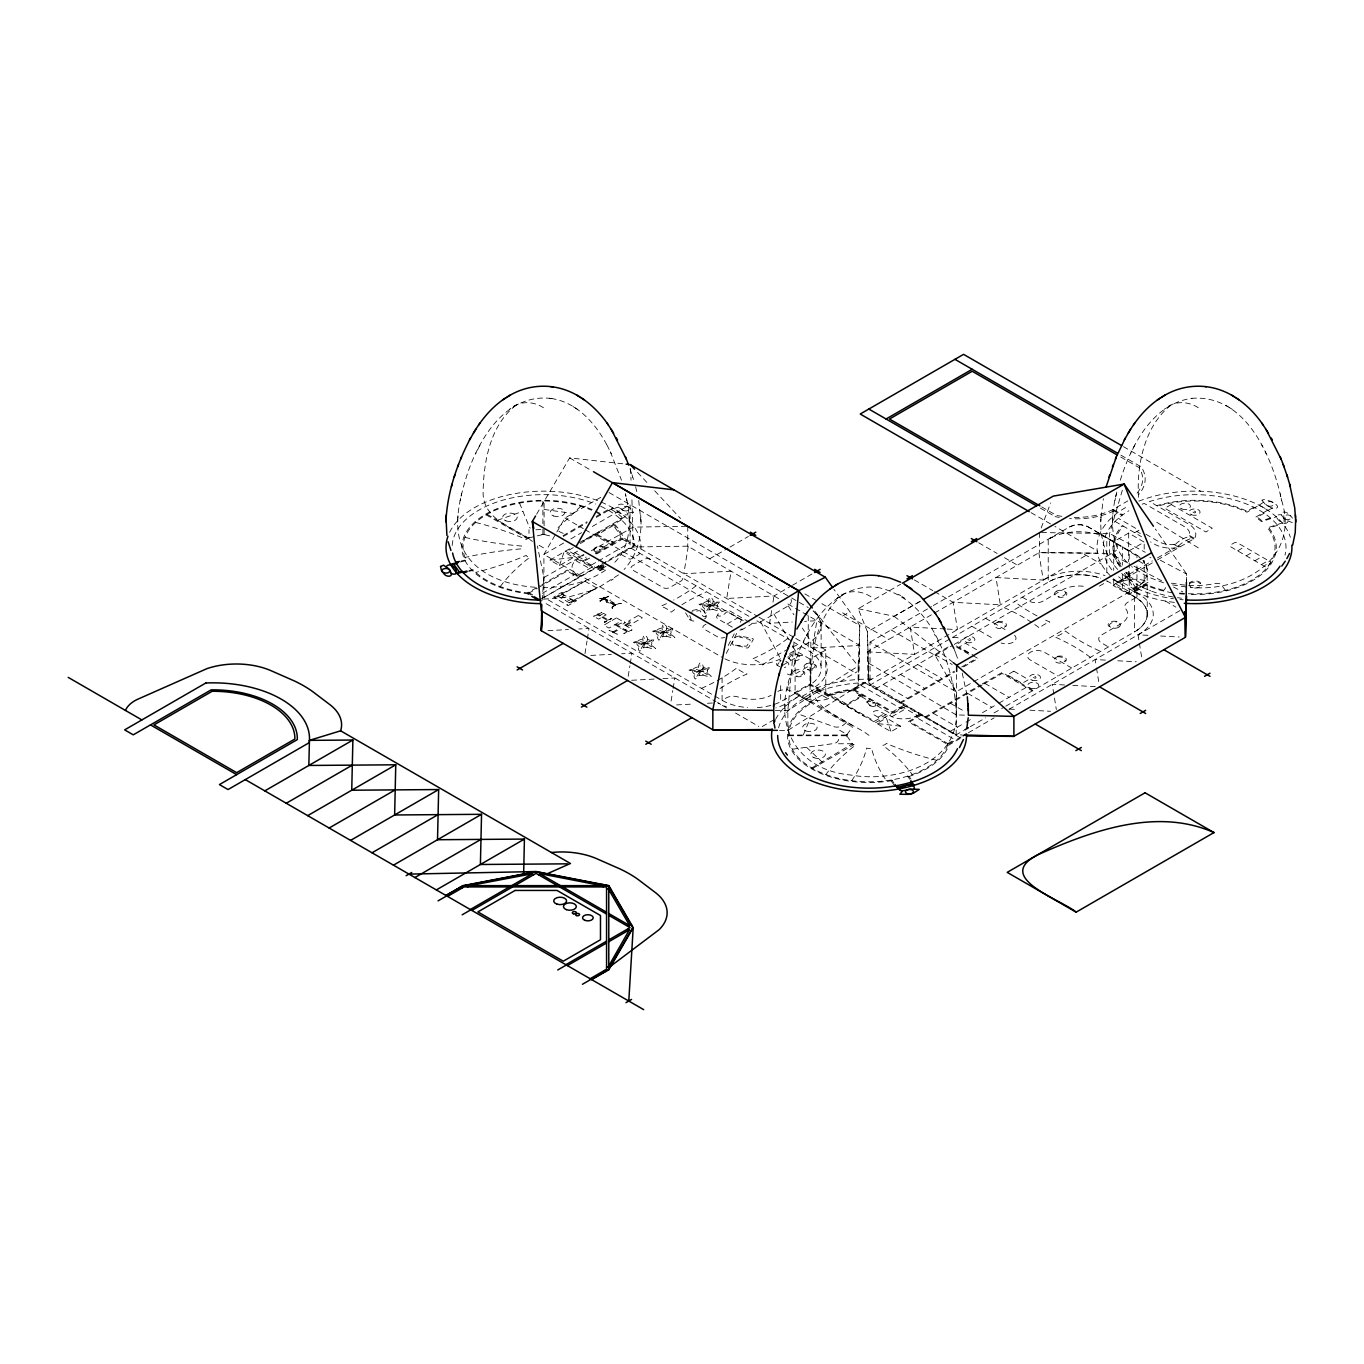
<?xml version="1.0" encoding="UTF-8"?>
<svg xmlns="http://www.w3.org/2000/svg" width="1364" height="1364" viewBox="0 0 1364 1364"><rect width="100%" height="100%" fill="white"/><g stroke="black" fill="none" stroke-linecap="round" stroke-linejoin="round"><path stroke-width="0.75" stroke-dasharray="5 3.75" d="M475.695 522.463A244.412 141.106 0 0 1 526.248 539.462A2.643 1.517 0 0 1 527.544 538.712L528.993 538.234L528.993 529.795M542.889 534.142L542.889 525.856M542.889 523.793L542.889 500.997M544.1 534.142L544.1 527.936M544.1 525.856L544.1 500.997M1147.26 615.317L1147.158 569.231L1143.015 560.451A42.847 24.74 0 0 1 1135.99 588.003L956.198 691.821L870.044 642.086L870.044 685.069L956.198 734.804L962.387 734.957M614.175 604.235L614.175 602.99L608.48 599.7L606.537 599.819M641.182 648.582L644.337 643.331A17.613 10.162 0 0 1 644.422 634.925A9.872 5.695 0 0 1 644.337 643.331A17.613 10.162 0 0 1 639.58 651.259A9.872 5.695 0 0 1 644.337 643.331L644.388 637.772M660.432 637.517L663.586 632.265A17.613 10.162 0 0 1 663.671 623.877A9.872 5.695 0 0 1 663.586 632.265A17.613 10.162 0 0 1 658.829 640.193A9.872 5.695 0 0 1 663.586 632.265L663.637 626.707M696.851 676.356L699.988 671.105A9.872 5.695 0 0 0 700.09 662.716A17.613 10.162 0 0 0 699.988 671.105A17.613 10.162 0 0 1 695.231 679.033A9.872 5.695 0 0 1 699.988 671.105L700.056 665.547M706.808 610.68L709.962 605.428A17.613 10.162 0 0 1 710.064 597.04A9.872 5.695 0 0 1 709.962 605.428A17.613 10.162 0 0 1 705.205 613.357A9.872 5.695 0 0 1 709.962 605.428L710.03 599.87M964.45 715.128L956.198 714.907L956.607 674.583M625.906 496.24L625.343 493.785C631.396 516.7 632.436 544.935 614.243 562.838M640.892 519.138C641.915 537.228 636.63 556.086 624.081 569.47M1191.471 398.356C1245.554 393.906 1272.527 456.599 1281.683 500.639C1300.352 559.052 1241.223 592.965 1190.175 587.253M858.826 679.408L859.78 625.564L833.933 589.316M1186.407 582.309L1186.629 574.056L1155.393 529.062M779.526 730.371L787.863 730.439L858.144 685.973L859.78 645.462L785.988 602.871M1117.713 569.47C1105.147 556.086 1099.861 537.228 1100.884 519.138M1100.953 517.638L1103.374 498.678M535.37 587.253C509.301 585.514 480.367 576.699 465.567 553.596C452.967 532.812 457.758 506.845 464.067 484.817C474.638 445.636 502.583 393.361 550.306 398.356M877.103 587.287C932.277 598.728 953.504 664.848 956.641 714.6C955.823 765.801 892.806 782.663 850.88 775.025C792.603 769.654 771.274 719.987 792.876 669.298C803.584 631.532 831.921 582.309 877.7 587.373M1100.765 521.901L1101.072 514.893M1127.534 562.838C1108.148 543.673 1110.688 513.393 1117.576 489.335M457.673 522.02L457.793 519.445M457.844 518.201L457.963 515.643M785.067 711.036L785.187 708.479M785.238 707.234L785.357 704.677M1112.461 522.02L1112.581 519.445M1112.632 518.201L1112.751 515.643M542.122 600.416L543.912 577.518L537.399 545.992M793.95 643.143L787.863 710.542L787.863 730.439M1288.008 521.577C1284.411 528.499 1268.878 513.324 1281.563 514.825M584.986 653.646L587.014 641.046M587.355 638.949L589.043 628.446L578.762 628.992M628.207 676.305L629.895 665.803M630.236 663.705L631.941 653.203L621.66 653.765M688.223 546.418L683.824 573.733L731.104 571.192L726.705 598.489L774.002 595.949L790.591 586.367M671.088 701.062L672.793 690.559M673.134 688.462L674.822 677.959L662.478 678.624M771.632 610.646L769.603 623.246L792.211 622.035M772.979 602.24L774.002 595.949M815.143 686.859A48.78 28.167 0 0 0 812.415 648.053L816.883 620.705L804.555 621.37M612.01 608.105L612.266 606.554L614.789 605.087M612.572 608.429L612.845 606.707L618.028 603.723L621.012 603.553M606.11 600.075L605.889 601.2L611.601 604.491L613.749 604.491M460.111 500.639L460.657 498.167M461.083 496.24L461.646 493.785M787.505 689.673L788.051 687.183M788.477 685.257L789.04 682.818M1114.899 500.639L1115.445 498.167M1115.888 496.24L1116.434 493.785M1122.333 490.239L1109.597 533.495L1109.597 553.392L1126.511 562.292M1120.27 480.264C1131.165 445.755 1152.137 403.897 1192.085 398.271M559.428 565.583L564.082 551.96L573.562 557.433L549.948 560.11L559.428 565.583L574.943 556.631M1041.175 527.987L1050.655 502.958M803.243 735.026L810.267 718.265M480.026 445.039L475.661 453.752M1134.814 445.039L1130.449 453.752M803.055 642.768L804.044 640.807M806.482 635.931L807.42 634.055M728.223 645.479L734.292 633.8M740.294 622.24L741.487 619.955M726.262 653.407L737.31 632.299M600.774 497.331L564.935 518.013L543.912 554.432L543.912 597.415L712.895 694.975M536.598 514.228L569.641 457.895L624.03 463.931M846.959 734.667L852.568 726.876M847.521 734.804L846.396 736.236L846.396 734.531L847.521 734.804L837.189 728.836M1163.833 590.322L1165.743 587.645M580.825 506.3L558.251 527.408A7.57 4.365 0 0 0 560.451 532.233L565.463 534.245M749.245 622.12L728.683 610.254A1.705 0.989 0 0 0 726.262 610.254C710.832 614.073 719.527 620.228 726.262 612.231A1.705 0.989 0 0 1 728.683 612.231L745.801 622.12M846.209 722.698L842.747 725.597A7.57 4.365 0 0 1 834.376 726.859L797.821 713.832M618.557 574.841L597.943 587.935M605.616 570.101C587.577 582.65 565.19 587.39 543.486 587.509M611.345 580.382L613.271 578.95M601.712 565.617L596.903 568.805L604.269 565.105L597.858 569.368L603.382 566.589M603.621 566.725L598.813 569.913L606.196 566.213M599.785 570.476L604.593 567.288M543.486 407.751C533.256 400.931 518.883 400.539 509.539 409.319M870.897 596.767C860.65 589.964 846.277 589.555 836.933 598.353M1198.291 407.751C1188.044 400.931 1173.688 400.539 1164.327 409.319M1135.888 588.072L1125.931 572.113M751.632 623.28A13.231 7.638 0 0 0 760.652 621.831L788.273 605.923A13.214 7.638 0 0 0 790.609 598.438M789.688 653.509L810.83 641.387A42.847 24.74 0 0 0 813.166 610.867L818.741 617.039L821.128 624.183L821.128 667.149M757.31 707.592A42.847 24.74 0 0 0 780.668 701.778L810.83 684.353L810.83 641.387L802.373 628.088M799.44 695.793L784.982 704.267A48.78 28.167 0 0 1 775.86 707.916M563.008 535.66L586.98 521.781M596.187 516.462L599.87 514.313M607.628 509.846L600.74 513.819A81.635 47.126 0 0 0 471.484 525.225A81.635 47.126 0 0 0 526.93 593.579L530.17 595.437M563.281 536.495L587.151 522.719M596.324 517.416L612.845 507.885M613.698 508.38L608.549 510.375M563.656 543.025L543.912 554.432L722.085 657.295M570.834 538.882L581.61 532.676M592.368 526.453L630.066 504.697L630.066 547.663L749.467 616.596M579.018 542.838L600.893 530.698M549.948 560.11L572.471 547.117M582.905 541.082L625.155 516.7L620.074 518.644L620.927 519.138M573.323 547.612L568.055 550.664L582.684 559.104L586.179 557.092M580.314 543.571L613.408 524.475M621.404 519.855L614.294 523.964A81.635 47.126 0 0 1 623.433 537.876L634.72 544.389M573.221 553.648L579.154 550.221M579.223 557.109L583.673 554.551M591.72 567.322L577.944 575.267A19.369 11.185 0 0 1 575.796 560.604L577.944 559.359L593.886 568.566M603.57 547.049L610.441 543.077M599.342 550.221L600.433 549.59M468.926 570.595L472.882 569.641A80.425 46.427 0 0 0 527.544 592.931L540.144 585.65M541.951 584.61L567.168 570.05L579.24 577.023M582.684 561.098L588.089 557.978M595.284 553.818L622.308 538.217L757.105 616.085M528.397 593.425L537.211 588.344M538.968 587.321L567.168 571.039L578.37 577.518M589.691 558.047L584.406 561.098L595.608 567.56M596.733 553.972L623.178 538.712M542.343 593.34L574.073 575.028M574.926 574.534L580.092 576.512M589.572 566.077L590.442 565.583M591.294 565.071L596.579 562.019M598.353 561.013L630.066 542.702M541.372 598.881L634.379 545.174M554.585 597.756L585.599 580.842L562.582 594.141M558.456 596.511L562.156 594.38M564.662 595.335L562.258 596.716L568.907 600.569L571.311 599.171M569.265 602.752L572.965 600.62M573.392 600.365L597.262 587.577L567.1 604.985M599.717 601.013L603.723 598.711M604.167 598.455L608.173 596.136M600.16 601.268L604.167 598.949M604.593 598.711L608.6 596.392M606.349 602.53L607.27 602.001M609.861 600.501L610.799 599.955M610.202 602.513L612.726 602.888L611.413 603.655L603.058 598.319M597.756 614.857L593.613 616.255L601.916 612.453L598.626 614.346M615.232 604.849L620.449 603.229M612.078 607.679L612.641 608.003M619.716 603.28L621.251 603.689L620.279 603.604M709.672 558.797L728.103 548.158M729.962 547.1L748.393 536.444M607.423 620.415L604.781 621.95L607.85 620.671M608.276 619.921L611.345 618.659L608.702 620.177M617.381 625.189L621.183 622.99L629.333 627.696L625.53 629.895M622.99 624.03L625.053 622.837L624.235 621.882L625.906 622.837L623.416 624.286M612.317 632.316L620.16 627.781M624.831 625.087L630.083 622.052M613.169 632.811L621.029 628.275M625.701 625.582L630.952 622.564M627.099 626.4L629.588 624.968L631.259 625.94L627.542 626.656M627.065 631.771L623.774 633.663L632.078 629.861L627.917 631.259M706.023 624.235L704.301 625.224A4.876 2.813 0 0 0 704.301 629.213L718.078 637.159A4.876 2.813 0 0 0 724.71 637.312M792.433 585.292L812.722 573.579M726.961 624.098L738.095 617.67M740.891 629.128L742.698 629.264L750.95 624.507A1.705 0.989 0 0 0 751.394 624.064M842.645 615.965L848.101 612.828M891.067 629.946L935.175 655.419L956.198 691.821L956.198 734.804L868.902 683.228L867.436 631.856L858.212 608.719L900.53 584.286M782.68 665.274L798.196 656.323A4.876 2.813 0 0 1 805.084 656.323M920.495 601.217L867.436 631.856L868.902 683.228M870.044 642.086L931.51 606.605M933.351 605.531L1069.376 526.998L1074.457 525.106L1080.868 524.748L1087.432 526.47L1129.221 550.783L1129.221 593.766L1144.191 585.122L1144.191 560.553M1074.235 517.399A56.725 32.753 0 0 0 1112.308 509.863L1127.823 500.912M868.067 679.102L867.316 651.822L1039.436 552.437L1109.597 553.392M802.22 696.305L816.013 688.343M817.292 690.082L804.368 697.55A19.488 11.253 0 0 0 828.067 698.794L830.216 697.55L815.143 688.837M819.457 691.326L820.31 690.832A91.388 52.753 0 0 1 865.594 682.665M762.203 726.569L774.292 719.578M839.951 681.676L857.223 671.702M863.787 682.716L852.483 689.229A81.635 47.126 0 0 0 827.317 694.873M828.204 695.384A80.425 46.427 0 0 1 853.097 689.877L950.418 633.697M952.243 632.64L1086.153 555.318M854.819 689.877L861.707 685.904M1129.221 550.783L1144.191 542.139L1128.676 533.051L1113.706 541.696L1113.706 570.357M840.071 702.238L864.094 716.117M869.465 685.393L950.503 638.608M952.345 637.551L1048.217 582.189A42.71 24.654 0 0 1 1098.668 577.586M1134.66 532.727L1138.974 530.238L1118.361 518.337M846.891 705.188L863.242 695.742M875.5 688.888L950.35 645.666M935.175 655.419L952.669 645.325M954.254 644.405L1113.484 552.471L1121.719 565.463M851.17 708.649L852.04 708.155M870.113 699.715L866.771 701.642A8.167 4.723 0 0 0 875.245 706.705L878.74 704.677M872.721 703.176L874.426 702.187M863.242 715.623L864.094 715.111M1099.418 586.094L1107.687 581.32M899.609 702.818L954.391 671.19M961.688 666.979L976.3 658.539M900.479 703.312L954.578 672.077M963.598 666.877L978.022 658.539L972.549 655.385M878.109 717.225L884.094 713.764M1129.051 574.329L1152.307 560.894M1157.473 557.927L1174.626 548.021M903.923 705.29L892.721 711.769L853.949 689.383M1129.221 593.766L1113.706 584.679L1128.676 576.034L1128.676 569.896M875.5 722.698L904.792 705.802M1152.307 562.889L1113.195 585.48L1128.693 594.431L1146.016 584.423A80.425 46.427 0 0 0 1166.356 590.902M1157.473 559.905L1194.591 538.473A24.364 14.066 0 0 0 1188.692 524.117L1149.562 501.526A91.388 52.753 0 0 1 1246.287 503.913A91.388 52.753 0 0 1 1285.007 555.148M905.645 706.296L889.703 715.486L891.868 716.731A19.369 11.185 0 0 0 917.273 715.486L903.497 707.541M1119.247 582.974L1123.561 580.484L1122.691 579.99A91.388 52.753 0 0 1 1118.651 576.767M1253.84 507.255L1246.918 511.244A81.635 47.126 0 0 0 1156.74 505.669M891.868 716.731L905.645 708.786M1272.441 507.919L1268.298 510.289L1259.211 505.14L1246.986 512.199A80.425 46.427 0 0 0 1157.644 506.197M811.751 767.966L852.006 744.028L853.949 744.591A2.643 1.517 0 0 0 855.245 745.341A244.412 141.106 0 0 0 825.817 774.53M812.62 768.461L853.949 744.591M1267.838 510.119L1255.613 517.178A80.425 46.427 0 0 1 1261.495 521.662L1276.551 516.751M1133.041 588.447L1145.948 580.979L1148.113 582.223L1133.041 590.936M1264.172 513.222L1257.267 517.212A81.635 47.126 0 0 1 1261.87 520.724L1270.396 517.962M919.438 714.259L915.125 716.731L955.618 740.123M809.108 684.37L891.016 731.65L900.496 726.177L884.98 717.225M920.291 714.753L908.236 721.709L947.861 744.591L963.103 735.793M921.16 715.248L909.959 721.709L948.73 744.096M1134.814 591.891L1146.135 585.361M924.604 717.242L980.511 684.967M982.302 683.927L1002.148 672.469L1033.162 690.372M925.457 717.737L982.063 685.052M983.887 683.995L1002.148 673.458L1032.292 690.866M1135.905 597.603L1127.636 602.377A9.753 5.627 0 0 0 1125.658 608.702A23.222 13.401 0 0 1 1120.714 623.911L1101.549 634.976A9.753 5.627 0 0 0 1101.549 642.938L1108.438 646.911M1237.625 550.817L1244.514 546.845M1246.236 555.796L1253.124 551.823M949.583 731.667L964.195 723.227M966.019 722.17L973.316 717.958M982.455 712.69L997.05 704.25M998.874 703.193L1026.274 687.388M1254.863 560.774L1261.751 556.802M955.618 735.145L963.547 730.558M970.247 726.688L985.592 717.839M994.032 712.963L1003.955 707.234M1005.797 706.177L1134.848 631.668M947.861 743.602L954.766 739.612M968.338 732.775L994.151 717.873M1008.917 709.348L1180.917 610.032M960.273 738.418L948.986 744.949A81.635 47.126 0 0 1 907.998 776.798M1261.41 564.56L1268.315 560.587M858.212 608.719L894.119 616.272L919.882 601.473M1117.593 581.934L1128.915 575.42M825.8 650.031L810.063 658.983L810.063 701.966L825.8 692.997L825.8 650.031L810.83 641.387M543.912 577.518L584.014 554.875M591.311 550.766L633.237 527.118L685.666 526.299M543.912 597.415L605.889 562.428M607.713 561.405L633.237 547.015L687.763 546.163L779.253 598.984M516.018 405.21C489.812 425.363 483.231 462.908 483.112 494.399C484.425 520.502 514.978 528.38 532.454 541.423M1170.806 405.21C1143.902 426.642 1136.229 466.42 1138.633 499.412M843.412 594.244C817.138 614.499 810.489 652.214 810.557 683.824C813.49 713.952 851.409 720.755 870.897 736.85M603.314 564.56L595.932 568.259L598.626 565.821M599.597 570.595L604.167 569.248M543.486 599.188L568.413 597.057L592.266 590.373M591.175 590.834L599.188 587.407M700.448 604.576L709.962 605.428A17.613 10.162 0 0 1 721.232 610.731A9.872 5.695 0 0 1 709.962 605.428A7.451 4.297 0 0 0 699.016 604.457A9.77 5.644 0 0 0 709.962 605.428L718.146 602.496M654.055 631.413L663.586 632.265A17.613 10.162 0 0 1 674.856 637.551A9.872 5.695 0 0 1 663.586 632.265A7.451 4.297 0 0 0 652.623 631.293A9.77 5.644 0 0 0 663.586 632.265L671.753 629.333M634.823 642.478L644.337 643.331A17.613 10.162 0 0 1 655.607 648.616A9.872 5.695 0 0 1 644.337 643.331A7.451 4.297 0 0 0 633.373 642.342A9.77 5.644 0 0 0 644.337 643.331L652.504 640.381M690.474 670.27L699.988 671.105A17.613 10.162 0 0 1 711.275 676.408A9.872 5.695 0 0 1 699.988 671.105A7.451 4.297 0 0 0 689.042 670.133A9.77 5.644 0 0 0 699.988 671.105L708.172 668.172M497.4 520.315L522.889 511.329M1282.535 522.889L1267.463 527.783A80.425 46.427 0 0 1 1257.438 576.409A80.425 46.427 0 0 1 1177.524 592.794M1277.574 525.311L1269.049 528.073A81.635 47.126 0 0 1 1190.448 594.499M468.687 571.414L472.336 570.527M528.755 537.91L542.258 534.671M461.203 561.013L464.885 560.127M460.418 561.951L466.352 560.553A80.425 46.427 0 0 1 497.587 509.301A80.425 46.427 0 0 1 591.635 510.238M692.349 610.441L699.937 608.924A1.705 0.989 0 0 1 702.119 609.538C711.565 616.886 701.966 620.347 700.602 611.328A1.705 0.989 0 0 0 698.436 610.714L689.758 612.453M792.279 749.228L834.103 743.499A7.57 4.365 0 0 0 838.468 739.203L837.377 735.742M540.877 529.351L536.887 529.761A7.57 4.365 0 0 1 535.165 529.726M1292.305 522.668L1285.604 519.786A28.235 16.3 0 0 1 1282.757 516.854C1277.71 511.057 1286.644 510.682 1289.27 514.74A28.235 16.3 0 0 1 1292.117 517.672L1292.509 518.201M547.919 630.662L568.481 629.554M590.817 655.419L611.379 654.311M812.484 648.002L859.78 645.462M631.651 680.278L654.26 679.067M676.595 704.932L693.031 704.046M707.422 703.278L715.657 702.835M788.631 735.026L846.055 735.026M788.631 735.742L846.055 735.742M838.502 743.755L853.131 743.755M775.366 710.439L787.863 710.542L858.144 666.075L859.78 625.564L819.508 602.325M1041.567 532.574L1109.597 533.495L1145.3 552.284M934.647 591.652L953.078 602.308L1000.375 604.849L995.976 577.535L1043.255 580.092L1038.856 552.778L1097.543 553.187A152.99 88.319 0 0 1 1097.185 550.834L1054.935 526.436M1112.819 579.291L1141.139 595.642A49.104 28.354 0 0 1 1138.036 634.806L1148.318 635.351M1160.645 636.016L1179.161 637.005M945.15 628.94L910.197 627.065L914.596 654.362L867.316 651.822M947.213 629.06L957.494 629.605L953.078 602.308M1105.42 660.108L1095.139 659.562L1096.162 665.871M1117.764 660.773L1136.263 661.779M1064.602 684.984L1052.258 684.319L1056.333 709.519M1072.82 685.427L1095.445 686.638M1009.377 709.075L1017.595 709.519M1029.939 710.184L1050.502 711.292M1186.151 586.963L1170.704 584.61M900.496 726.177L876.881 723.5L886.361 718.027L891.016 731.65M551.209 398.476C577.432 402.244 596.494 424.477 607.901 446.915M1177.439 597.705L1181.548 598.233M610.919 618.983L611.873 618.352L610.373 618.71M605.326 621.626L604.235 622.223L605.769 621.916M549.709 398.271L551.96 398.578M544.1 509.437L573.136 513.495M618.932 507.22C602.632 509.096 637.534 520.724 625.155 511.381A28.235 16.3 0 0 1 621.029 508.994C613.374 504.475 622.308 502.31 626.315 505.942A28.235 16.3 0 0 1 630.441 508.329L633.612 512.625L628.258 512.642M741.198 636.238L739.629 637.107L749.058 639.29A1.705 0.989 0 0 1 750.115 640.551L747.114 645.547A1.705 0.989 0 0 1 744.932 646.161L734.667 645.053L746.449 647.951A1.705 0.989 0 0 0 748.614 647.337L753.201 639.682A1.705 0.989 0 0 0 752.161 638.42L741.198 636.238A4.876 2.813 0 0 0 735.008 637.977L732.485 642.188A4.876 2.813 0 0 0 735.486 645.769M1173.381 597.057C1154.2 593.647 1135.24 586.111 1120.85 572.692M1263.132 502.498L1259.211 505.14M544.73 534.671L550.51 536.069M1163.56 582.837L1147.294 576.699L1131.626 566.64M1149.528 590.373L1150.602 590.834M1142.606 587.407L1143.85 587.935M709.962 605.428A7.451 4.297 0 0 0 719.374 602.053A9.77 5.644 0 0 0 709.962 605.428L717.43 608.941M663.586 632.265A7.451 4.297 0 0 0 672.981 628.889A9.77 5.644 0 0 0 663.586 632.265L671.054 635.777M644.337 643.331A7.451 4.297 0 0 0 653.748 639.938A9.77 5.644 0 0 0 644.337 643.331L651.804 646.826M699.988 671.105A9.77 5.644 0 0 1 709.399 667.729A7.451 4.297 0 0 1 699.988 671.105L707.456 674.617M1160.321 560.212L1186.629 574.056L1186.629 582.019M1134.03 566.248L1162.196 581.098M1173.466 587.032L1182.861 591.976M1087.432 526.47L1114.951 542.429M1139.179 556.751A42.847 24.74 0 0 0 1136.962 555.131L1122.333 546.811L1122.333 565.225M1124.362 573.272L1134.388 588.958L1134.388 631.941A42.847 24.74 0 0 0 1136.962 598.114L1122.333 589.777L1122.333 573.409M1123.407 446.642L1200.576 491.193M1120.918 455.15L1141.208 466.863A58.601 33.827 0 0 1 1138.718 494.467M1120.748 457.025L1139.093 467.613A56.725 32.753 0 0 1 1136.962 493.274M1189.544 535.558L1194.591 538.473M1142.162 504.22A91.388 52.753 0 0 1 1144.208 503.418L1184.378 526.606A18.278 10.554 0 0 1 1189.289 536.393L1193.739 538.968M1145.862 534.211L1158.53 541.525A18.278 10.554 0 0 0 1175.495 544.355L1179.945 546.93M1113.177 509.369L1122.691 514.876M1174.046 544.509L1179.093 547.424A24.364 14.066 0 0 1 1154.217 544.014L1150.568 541.9M1112.308 509.863L1121.941 515.422M1136.809 531.483L1140.27 533.46M1115.087 521.423L1141.446 536.632M1101.464 534.756L1141.208 558.524M1138.531 560.894L1147.141 565.872M1041.704 506.897L1056.367 515.37A56.725 32.753 0 0 0 1063.664 516.615M1040.374 508.09L1055.139 516.615M1031.048 512.659L1053.093 525.379M1084.295 554.261L1101.566 564.219M1165.504 601.132L1175.87 607.116M1137.337 588.447L1138.207 588.941A91.388 52.753 0 0 0 1173.5 598.762M1135.189 589.691L1121.413 581.729A22.796 13.163 0 0 1 1145.948 580.979M1115.871 583.928L1131.387 592.863M1129.545 593.937L1136.826 598.131A42.983 24.825 0 0 1 1134.285 631.992M978.687 542.804L997.135 553.46M1004.501 557.706L1017.425 565.156M1022.284 597.176L1029.172 601.149A9.753 5.627 0 0 0 1042.966 601.149L1062.13 590.083A23.222 13.401 0 0 1 1086.818 586.827M985.626 618.335L1007.689 631.072M1071.797 668.07L1044.227 652.163A9.753 5.627 0 0 0 1030.434 652.163A9.753 5.627 0 0 0 1030.434 660.108L1058.004 676.033M914.357 579.939L932.806 590.595M971.85 626.281L993.913 639.017M976.607 649.673L965.593 643.314L959.148 647.048L973.828 655.521M956.13 645.905L970.725 654.328M956.778 647.269L969.207 654.447M934.937 654.567L952.174 664.507M984.91 683.415L1009.036 697.345M842.645 612.828L888.748 639.443M804.879 593.869L817.684 601.268M917.716 664.507L941.842 678.437M967.69 693.355L991.799 707.285M609.043 492.557L789.875 596.955M791.717 598.012L808.238 607.56M900.479 674.464L924.604 688.377M950.452 703.312L964.229 711.275M883.241 684.404L907.367 698.334M933.215 713.253L957.34 727.183M758.947 617.159L793.984 637.397M795.826 638.454L855.296 672.81M622.308 539.206L629.213 543.196M865.151 682.921L959.932 737.634M756.815 620.842L791.717 640.995M793.541 642.052L808.238 650.543A42.847 24.74 0 0 1 810.83 684.353M860.855 685.393L901.348 708.786M595.812 534.637L612.163 544.083M792.45 645.803L795.093 650.338L811.972 660.295A4.876 2.813 0 0 1 811.972 664.285L794.752 674.225A4.876 2.813 0 0 1 787.846 674.225L784.402 672.23M564.935 518.013L583.315 528.635M585.156 529.692L743.244 620.961M589.794 537.109L590.663 537.604M853.097 689.877L892.721 712.758M605.292 548.038L601.933 546.112A8.167 4.723 0 0 0 593.187 551.005L596.665 553.017M872.789 702.511L873.881 703.142M861.519 696.731L868.391 700.704M877.018 705.682L889.277 712.758L874.648 721.198L829.295 695.026M885.816 714.753L879.882 711.326A4.245 2.455 0 0 0 873.966 711.377A4.245 2.455 0 0 0 873.898 714.787L879.831 718.214M599.273 549.539L600.978 550.527M732.315 627.184L718.061 618.966A4.876 2.813 0 0 1 718.061 614.976M785.835 661.318L787.403 662.239A4.876 2.813 0 0 1 787.403 666.212L786.551 666.706A4.876 2.813 0 0 1 784.368 667.439M828.374 694.498L809.977 683.876L794.342 692.895L810.063 701.966M779.662 666.706L776.832 665.086A6.189 3.581 0 0 1 781.043 660.568M574.96 552.659L580.945 556.12M815.143 691.326L828.067 698.794M565.463 551.158L594.738 568.055M575.796 560.604L589.572 568.566M487.067 514.347L528.993 538.234M795.331 692.332L853.796 726.074L852.006 726.739L791.632 691.343A9.753 5.627 0 0 0 777.838 691.412M486.198 514.842L527.544 538.712M584.986 581.2L595.795 587.441M607.764 596.375L608.191 596.631M603.485 598.063L610.697 602.223M612.283 603.144L615.658 605.087M611.856 603.399L615.232 605.343M600.126 600.774L600.569 601.03M563.008 592.897L561.951 592.283L553.511 597.142L568.157 605.599L576.597 600.74L575.54 600.126M597.756 613.851L600.262 615.3M602.803 616.767L610.629 621.285M615.71 624.218L628.787 631.771M561.729 593.63L574.244 600.859M561.303 593.886L564.236 595.574M570.885 599.427L573.818 601.115M596.903 614.346L599.393 615.795M601.933 617.261L609.776 621.779M614.84 624.712L627.917 632.265M557.603 596.017L570.118 603.246M613.169 631.822L609.026 630.424L617.329 634.226L614.039 632.316M714.736 696.032L722.085 700.278A42.847 24.74 0 0 0 747.643 707.558M529.266 592.931L532.71 594.926M527.544 592.931L530.988 594.926M546.163 603.689L715.929 701.625M726.637 707.882L717.703 702.733A48.78 28.167 0 0 0 726.364 706.757M735.571 713.048L758.81 726.449M1198.291 547.834L1154.285 520.775M1110.688 539.991L1097.116 532.096M1106.664 580.723L1114.03 584.986M569.641 457.895L591.635 470.648M543.486 547.834L537.791 544.526M1128.676 576.034L1144.191 585.122M868.902 663.33L956.198 714.907M1225.759 405.21L1228.129 406.711M1229.561 407.631L1232.238 409.319M898.365 594.244L900.734 595.727M902.167 596.648L904.844 598.353M577.449 409.319L570.97 405.21M1125.777 576.938L1130.432 580.382M894.119 616.272L953.402 662.699M806.516 747.284L822.083 761.999M637.482 472.336L648.974 484.663M654.72 490.818L680.585 518.559M685.615 612.828L689.468 619.256L691.224 619.512L689.707 615.369M814.785 611.123L858.144 666.075L858.144 685.973M909.072 776.457L910.981 779.1M907.52 776.15L909.72 779.202M1225.384 590.322L1221.615 585.088A4.876 2.813 0 0 0 1215.495 583.502A61.704 35.617 0 0 1 1173.824 583.417A4.876 2.813 0 0 0 1171.267 583.298M846.959 736.1L852.568 743.892M891.766 779.918L893.931 782.97M891.05 780.771L893.846 784.692M689.4 619.154L689.434 619.205A4.876 2.813 0 0 0 695.606 620.893M1111.728 553.477L1120.134 566.623M788.273 605.923L793.916 614.789M773.917 614.022L788.477 639M760.618 621.813L780.668 658.795L780.668 661.472M1261.751 445.039L1262.689 446.915M1265.127 451.791L1266.116 453.752M934.357 634.055L935.295 635.931M937.733 640.807L938.722 642.768M610.339 451.791L621.507 480.264M606.963 445.039L611.328 453.752M519.531 503.111L529.42 527.254A7.57 4.365 0 0 0 530.323 528.09M955.806 653.509L958.091 659.852M953.76 648.207L956.761 655.931M630.032 468.875L632.794 477.264M962.217 673.1L967.008 694.958M632.043 474.74L634.482 482.924M635.607 486.692L636.937 492.268M1138.94 500.81L1139.008 501.134A97.458 56.265 0 0 1 1290.361 537.263M1280.148 493.785L1280.694 496.24M1281.12 498.167L1281.683 500.639M952.737 682.818L953.3 685.257M953.726 687.183L954.289 689.673M626.332 498.167L626.877 500.639M638.71 500.486L641.012 521.901M1138.036 634.806L1139.042 641.097M1139.383 643.194L1141.753 657.908M1096.503 667.968L1098.872 682.665M630.475 468.534L631.038 480.247M631.941 499.77L633.237 547.015M1283.814 515.643L1283.933 518.201M1283.984 519.445L1284.104 522.02M629.026 515.643L629.145 518.201M629.196 519.445L629.316 522.02M640.705 514.893L640.824 517.638M1144.191 544.185L1144.191 552.369M1136.962 555.131L1136.962 557.825M1136.962 565.872L1136.962 598.114M1128.676 533.051L1128.676 561.712M1113.706 578.541L1113.706 584.679M1106.801 572.641L1106.801 537.723A42.847 24.74 0 0 0 1048.217 539.206L1048.217 582.189A42.847 24.74 0 0 1 1100.663 578.166M1039.436 532.54L1039.436 552.437M808.238 615.744L808.238 650.543M795.093 650.338L795.093 693.321M780.668 685.649L780.668 701.778M722.085 677.772L722.085 700.278L726.483 697.805A9.753 5.627 0 0 1 738.282 697.004A28.235 16.3 0 0 0 771.137 695.367M687.763 526.265L687.763 546.163M596.358 512.438A80.425 46.427 0 0 1 600.774 514.842M612.76 523.844A80.425 46.427 0 0 1 622.308 538.217M452.166 545.515A91.388 52.753 0 0 1 502.566 500.247A91.388 52.753 0 0 1 595.522 504.049M600.74 506.3A91.388 52.753 0 0 1 634.806 545.429M449.608 532.301A97.475 56.282 0 0 1 558.029 491.773A97.475 56.282 0 0 1 640.927 548.959M947.861 744.591A80.425 46.427 0 0 1 830.744 776.201A80.425 46.427 0 0 1 812.62 702.307M892.192 780.583A81.635 47.126 0 0 1 798.724 759.322A81.635 47.126 0 0 1 811.751 701.812M778.588 727.882A91.388 52.753 0 0 1 804.862 697.822M775.536 719.476A97.475 56.282 0 0 1 800.549 695.333M815.825 688.24A97.475 56.282 0 0 1 871.715 679.136M1043.767 579.802A48.78 28.167 0 0 1 1105.045 575.659M1130.517 575.472A80.425 46.427 0 0 1 1125.607 571.277M1121.276 566.503A80.425 46.427 0 0 1 1123.186 526.095M1184.344 594.192A81.635 47.126 0 0 1 1178.308 593.613M1172.358 592.777A81.635 47.126 0 0 1 1145.146 584.934M1129.648 575.983A81.635 47.126 0 0 1 1123.953 571.039M1120.202 566.827A81.635 47.126 0 0 1 1122.282 525.566M1183.219 599.785A91.388 52.753 0 0 1 1179.962 599.512M1111.882 569.845A91.388 52.753 0 0 1 1128.88 510.767M1174.387 602.411A97.458 56.265 0 0 1 1133.893 591.43M1118.361 582.496A97.458 56.265 0 0 1 1114.217 579.274M1110.484 575.898A97.458 56.265 0 0 1 1128.13 506.129M717.242 604.371A7.519 4.331 0 0 1 716.663 607.406M713.236 609.333A7.519 4.331 0 0 1 709.041 609.742M704.728 608.549A7.519 4.331 0 0 1 702.46 605.667M703.244 603.485A7.519 4.331 0 0 1 708.445 601.183M713.184 601.507A7.519 4.331 0 0 1 715.384 602.428M670.866 631.208A7.519 4.331 0 0 1 670.27 634.243M666.86 636.17A7.519 4.331 0 0 1 662.648 636.562M658.352 635.368A7.519 4.331 0 0 1 656.084 632.504M656.868 630.321A7.519 4.331 0 0 1 662.052 628.02M666.808 628.344A7.519 4.331 0 0 1 668.991 629.264M707.285 670.048A7.519 4.331 0 0 1 706.688 673.083M703.261 675.01A7.519 4.331 0 0 1 699.067 675.419M694.77 674.225A7.519 4.331 0 0 1 692.503 671.344M693.27 669.178A7.519 4.331 0 0 1 698.47 666.86M703.21 667.201A7.519 4.331 0 0 1 705.41 668.104M651.617 642.274A7.519 4.331 0 0 1 651.02 645.291M647.61 647.235A7.519 4.331 0 0 1 643.416 647.627M639.102 646.434A7.519 4.331 0 0 1 636.835 643.569M637.619 641.387A7.519 4.331 0 0 1 642.819 639.085M647.559 639.409A7.519 4.331 0 0 1 649.741 640.313M1175.495 544.355A32.395 18.704 0 0 1 1189.289 536.393M1178.496 546.077A32.395 18.704 0 0 1 1192.272 538.132M1014.56 635.232A9.753 5.627 0 0 1 1013.196 642.205A9.753 5.627 0 0 1 1001.125 642.99M953.231 637.687A5.541 3.188 0 0 1 961.006 640.125A5.541 3.188 0 0 1 954.749 643.757M650.509 559.462A4.876 2.813 0 0 0 643.603 559.462L632.402 565.924A4.876 2.813 0 0 0 632.402 569.913L662.904 587.526A4.876 2.813 0 0 0 669.809 587.526L680.994 581.047A4.876 2.813 0 0 0 680.994 577.074M1149.852 557.586A14.629 8.44 0 0 1 1150.926 557.723M696.152 585.821A183.475 105.932 0 0 1 673.663 600.058M666.45 603.655A183.475 105.932 0 0 1 660.841 606.213A29.207 16.862 0 0 1 671.173 612.18A183.475 105.932 0 0 1 675.606 608.941M681.864 604.781A183.475 105.932 0 0 1 706.501 591.788M787.608 638.625A183.475 105.932 0 0 1 752.28 659.017A29.207 16.862 0 0 1 762.629 664.984A183.475 105.932 0 0 1 797.94 644.592M701.454 688.36A183.475 105.932 0 0 0 736.782 667.968A29.207 16.862 0 0 0 747.114 673.935A183.475 105.932 0 0 0 719.305 688.991M464.971 537.399A244.412 141.106 0 0 0 521.542 546.026A4.586 2.66 0 0 0 521.577 548.839A244.412 141.106 0 0 0 464.971 557.45M500.264 586.571A244.412 141.106 0 0 1 529.692 557.382A4.586 2.66 0 0 1 526.265 555.37A244.412 141.106 0 0 1 475.695 572.386M851.682 780.72A244.412 141.106 0 0 0 866.617 748.052A4.586 2.66 0 0 0 871.494 748.035A244.412 141.106 0 0 0 886.412 780.72M936.846 760.345A244.412 141.106 0 0 1 886.293 743.346A4.586 2.66 0 0 1 882.815 745.324A244.412 141.106 0 0 1 912.277 774.53M1004.177 607.628A183.475 105.932 0 0 1 1039.504 628.02A29.207 16.862 0 0 1 1049.837 622.052A183.475 105.932 0 0 1 1042.386 618.608M1037.015 615.88A183.475 105.932 0 0 1 1014.526 601.66M1090.348 657.363A183.475 105.932 0 0 0 1055.02 636.971A29.207 16.862 0 0 0 1065.352 631.003A183.475 105.932 0 0 0 1100.68 651.395M611.549 509.624A86.836 50.144 0 0 1 622.189 517.416M628.344 548.669A2.438 1.415 0 0 1 631.788 548.669M638.676 552.642A2.438 1.415 0 0 1 638.676 554.637L631.788 558.609A2.438 1.415 0 0 1 628.344 558.609L621.455 554.637A2.438 1.415 0 0 1 621.455 552.642M803.703 671.634A7.11 4.109 0 0 1 795.945 676.118M815.212 664.984A7.11 4.109 0 0 1 807.454 669.468M777.702 665.581A7.11 4.109 0 0 1 779.066 662.734M788.307 656.391A6.189 3.581 0 0 0 788.358 658.437L791.171 660.057A4.876 2.813 0 0 0 798.059 660.057L798.929 659.562A4.876 2.813 0 0 0 798.929 655.59L796.099 653.953A6.189 3.581 0 0 0 789.296 655.232M789.21 658.931A7.11 4.109 0 0 1 796.968 654.447M1065.71 592.232A7.11 4.109 0 0 1 1057.953 596.716M1109.239 626.315A7.11 4.109 0 0 1 1116.997 621.848M997.561 622.154A7.11 4.109 0 0 1 1005.319 626.622M1057.424 656.715A7.11 4.109 0 0 1 1065.182 661.182M1189.63 583.502A7.11 4.109 0 0 1 1200.593 583.656M742.766 629.23A4.876 2.813 0 0 1 739.851 630.049M705.904 615.863A4.876 2.813 0 0 1 704.455 618.915M1114.047 510.869A59.164 34.151 0 0 1 1069.495 518.61M1059.265 517.416A59.164 34.151 0 0 1 1055.02 516.581M780.668 658.795A42.847 24.74 0 0 1 724.796 658.778M1115.002 542.412A13.231 7.638 0 0 1 1113.45 552.454M1069.41 527.033A13.214 7.638 0 0 1 1087.483 526.453M594.039 550.186L594.278 550.954A1.756 1.023 0 0 0 595.062 551.414L599.41 550.834A9.173 5.286 0 0 0 601.78 549.385L602.496 547.117A1.756 1.023 0 0 0 601.729 546.657L597.364 547.237A9.173 5.286 0 0 0 594.994 548.686L594.039 550.186M1189.664 582.786L1189.561 585.088A4.876 2.813 0 0 0 1194.301 587.986L1195.512 588.003A4.876 2.813 0 0 0 1200.525 585.258L1200.627 582.957A6.189 3.581 0 0 0 1195.239 580.962A6.189 3.581 0 0 0 1189.664 582.786M611.26 541.9L613.186 541.934L611.26 541.9M642.853 643.262C646.553 646.178 645.786 640.296 642.887 643.143M662.103 632.197C665.547 635.181 665.24 629.281 662.12 632.078M698.521 671.054C702.068 674.106 701.42 667.968 698.521 671.054M708.479 605.377C711.837 608.378 711.684 602.496 708.513 605.241M858.553 695.657L860.496 695.708L858.57 695.623M967.86 639.546C971.27 642.785 971.168 636.391 967.86 639.546M1033.401 677.379C1036.964 680.5 1036.708 674.327 1033.435 677.26M1193.023 512.063C1196.825 515.183 1195.972 508.806 1193.023 512.063M1261.973 500.213L1265.229 504.271A28.235 16.3 0 0 0 1269.355 506.658C1273.362 510.289 1282.279 508.124 1274.641 503.606A28.235 16.3 0 0 0 1270.515 501.219L1264.53 499.36L1261.973 500.213M867.521 702.119L868.732 704.284A9.173 5.286 0 0 0 871.238 705.648L875.159 706.058A1.756 1.023 0 0 0 875.944 705.614L874.938 703.091A9.173 5.286 0 0 0 872.431 701.727L868.51 701.318A1.756 1.023 0 0 0 867.726 701.761L867.606 701.931M1270.907 562.087L1266.917 567.731L1230.737 546.845A2.438 1.415 0 0 1 1230.737 544.85L1234.181 542.872A2.438 1.415 0 0 1 1237.625 542.872L1270.907 562.087M544.952 534.347L542.037 534.347L544.952 534.347M613.118 525.634L597.534 534.637L612.163 543.077L620.995 537.996A79.197 45.728 0 0 0 613.118 525.634M599.717 598.353L601.712 599.086L604.832 597.296L604.03 595.846L604.303 597.296L601.712 598.796L599.717 598.353M606.758 602.053L606.758 602.053M610.595 599.853L610.595 599.853M603.553 613.391L596.102 617.687L598.643 619.154L606.076 614.857L603.553 613.391M616.511 617.892L603.894 625.172L608.975 628.105L621.575 620.825L616.511 617.892M638.318 615.488L628.514 621.149L632.521 623.467L642.325 617.807L638.318 615.488M794.837 670.508L793.984 671.003A4.876 2.813 0 0 0 793.984 674.975L796.798 676.612A6.189 3.581 0 0 0 803.021 675.726A6.189 3.581 0 0 0 804.555 672.128L801.742 670.508A4.876 2.813 0 0 0 794.837 670.508M806.363 663.859L805.493 664.353A4.876 2.813 0 0 0 805.493 668.326L808.323 669.963A6.189 3.581 0 0 0 814.547 669.076A6.189 3.581 0 0 0 816.081 665.479L813.251 663.859A4.876 2.813 0 0 0 806.363 663.859M1171.25 504.544L1164.805 508.261L1205.861 531.977L1212.306 528.243L1171.25 504.544M861.519 695.742L846.891 704.182L831.307 695.18A79.197 45.728 0 0 1 852.688 690.644L861.519 695.742M998.431 621.66L995.618 623.28A4.876 2.813 0 0 0 995.618 627.269L996.47 627.764A4.876 2.813 0 0 0 1003.358 627.764L1006.189 626.127A6.189 3.581 0 0 0 1004.654 622.53A6.189 3.581 0 0 0 998.431 621.66M1056.861 591.106L1055.992 591.601A4.876 2.813 0 0 0 1055.992 595.574L1058.822 597.21A6.189 3.581 0 0 0 1065.045 596.324A6.189 3.581 0 0 0 1066.58 592.726L1063.749 591.106A4.876 2.813 0 0 0 1056.861 591.106M1013.81 671.173L1007.382 674.89L1022.062 683.364L1028.507 679.647L1013.81 671.173M1058.276 656.203L1055.463 657.84A4.876 2.813 0 0 0 1055.463 661.813L1056.316 662.307A4.876 2.813 0 0 0 1063.221 662.307L1066.034 660.688A6.189 3.581 0 0 0 1064.517 657.09A6.189 3.581 0 0 0 1058.276 656.203M1118.957 626.946L1118.088 627.457A4.876 2.813 0 0 1 1111.2 627.457L1108.386 625.82A6.189 3.581 0 0 1 1109.904 622.223A6.189 3.581 0 0 1 1116.127 621.353L1118.957 622.973A4.876 2.813 0 0 1 1118.957 626.946M1050.945 537.74L1049.376 538.558L1053.963 536.376L1050.945 537.74M623.484 510.579A4.024 2.319 0 0 0 629.742 508.823A4.024 2.319 0 0 0 623.979 506.573A4.024 2.319 0 0 0 623.484 510.579M1285.178 519.19A4.024 2.319 0 0 0 1291.452 517.416A4.024 2.319 0 0 0 1285.672 515.166A4.024 2.319 0 0 0 1285.178 519.19M1267.923 505.942A4.024 2.319 0 0 0 1273.959 503.93A4.024 2.319 0 0 0 1267.923 501.918A4.024 2.319 0 0 0 1267.923 505.942M966.633 642.376A5.541 3.188 0 0 0 974.936 639.614A5.541 3.188 0 0 0 966.633 636.835A5.541 3.188 0 0 0 966.633 642.376M1181.855 508.977A5.541 3.188 0 0 0 1190.465 506.556A5.541 3.188 0 0 0 1182.537 503.452A5.541 3.188 0 0 0 1181.855 508.977M1191.454 514.774A5.541 3.188 0 0 0 1200.081 512.353A5.541 3.188 0 0 0 1192.136 509.249A5.541 3.188 0 0 0 1191.454 514.774M1030.468 688.223A5.541 3.188 0 0 0 1038.771 685.461A5.541 3.188 0 0 0 1030.468 682.682A5.541 3.188 0 0 0 1030.468 688.223M1032.173 680.21A5.541 3.188 0 0 0 1040.476 677.448A5.541 3.188 0 0 0 1032.173 674.668A5.541 3.188 0 0 0 1032.173 680.21M505.839 520.809A7.314 4.228 0 0 0 517.229 517.621A7.314 4.228 0 0 0 506.743 513.512A7.314 4.228 0 0 0 505.839 520.809M553.409 515.933A7.314 4.228 0 0 0 564.798 512.745A7.314 4.228 0 0 0 554.313 508.636A7.314 4.228 0 0 0 553.409 515.933M805.783 730.899A7.314 4.228 0 0 0 817.172 727.711A7.314 4.228 0 0 0 806.687 723.619A7.314 4.228 0 0 0 805.783 730.899M814.001 757.736A7.314 4.228 0 0 0 825.391 754.531A7.314 4.228 0 0 0 814.905 750.439A7.314 4.228 0 0 0 814.001 757.736"/><path stroke-width="1.5" d="M956.641 671.48L956.693 665.274L953.402 662.699M968.321 715.026L968.287 708.172M1295.681 519.138L1295.237 532.659L1292.663 545.157M567.322 863.838L480.401 864.486L481.543 814.308L394.639 814.973L395.765 764.795L308.844 765.46L309.44 740.362L352.884 740.038L351.742 790.216L438.662 789.551L437.52 839.73L524.424 839.082L523.64 874.256M1186.407 582.309L1185.452 637.261L1013.776 736.389L966.513 735.946M1186.561 596.017L1185.452 637.261L1184.6 611.635M446.898 535.404L446.096 519.138M446.164 517.638C448.159 489.727 457.605 462.601 470.614 437.963M773.558 706.671C775.093 682.136 783.141 658.403 793.268 636.187M445.977 521.901L446.284 514.893M773.678 703.909L773.934 721.675M542.173 612.044L541.303 630.714L713.304 730.03L772.109 729.484M446.216 566.589C452.354 559.359 463.027 577.603 451.228 573.596M628.787 1001.04L633.203 927.622L608.787 885.645L536.086 871.545L408.927 874.102M541.781 604.576L541.303 630.714L542.122 620.313M794.615 635.641L798.673 590.714L825.322 577.228L831.784 586.298M968.201 717.788L966.837 728.086M812.296 607.986L798.673 590.714L727.2 633.987L712.843 709.86L712.843 729.757L777.446 730.354M1106.17 486.692L1116.315 456.855L1125.419 437.963M451.382 486.692L452.166 484.084M454.195 477.264L454.945 474.74M778.776 675.709L779.56 673.1M781.589 666.28L782.339 663.774M1108.983 477.264L1109.733 474.74M457.622 466.914L458.577 464.493M460.623 459.191L461.526 456.855M785.033 655.931L785.971 653.509M788.017 648.207L788.921 645.871M1112.427 466.914L1113.365 464.493M1115.411 459.191L1116.315 456.855M963.444 739.476L959.455 747.608M1289.543 553.494L1286.866 558.592M576.068 546.725L612.453 482.617L674.021 489.864M608.787 965.985L629.401 929.822L627.713 928.969M473.342 433.24C481.611 419.396 492.216 406.438 505.976 397.759M800.736 622.257C809.005 608.412 819.611 595.471 833.37 586.776M1128.13 433.24C1136.4 419.396 1147.005 406.438 1160.764 397.759M469.421 440.043L475.763 429.336M796.832 629.06L803.157 618.352M1124.226 440.043L1130.551 429.336M591.703 979.625L608.787 969.753L633.203 927.622M540.076 873.676L540.775 872.448M602.53 884.435L601.831 885.645L539.598 873.574L560.502 885.645M535.541 516.035L532.335 521.491L541.303 610.816L712.843 709.86L773.269 710.405M478.662 424.971L479.872 423.147M806.056 613.988L807.266 612.18M1133.45 424.971L1134.678 423.147M1285.246 561.201L1281.785 566.043M610.97 965.985L659.102 929.685A57.782 33.367 0 0 0 655.777 892.857L637.977 879.354A121.208 69.99 0 0 0 619.665 868.8L596.29 858.519A57.782 33.367 0 0 0 551.397 852.517M507.22 396.975C520.127 388.552 536.052 384.801 551.363 386.711M834.615 585.991C847.521 577.569 863.446 573.818 878.757 575.727M1162.009 396.975C1174.916 388.552 1190.857 384.801 1206.151 386.711M502.481 399.993L510.307 395.014M829.875 589.009L837.701 584.031M1157.269 399.993L1165.095 395.014M914.374 788.648C914.75 778.401 887.896 792.876 905.338 790.387A28.235 16.3 0 0 1 910.743 789.091L919.268 789.381L913.59 793.081A28.235 16.3 0 0 1 908.202 794.36L899.848 794.24L902.15 791.597M591.413 979.454L608.412 969.616L632.726 927.605L608.446 885.85L536.086 871.818L463.351 885.867L446.301 895.671M886.037 419.021L972.191 369.286M264.821 790.881L352.884 740.038M286.235 803.277L352.321 765.119M517.092 669.98L563.196 643.365M750.234 535.387L755.775 532.182M307.684 815.655L395.765 764.795M329.133 828.033L395.202 789.875M350.565 840.412L438.662 789.551M581.422 707.132L627.525 680.5M814.564 572.522L820.105 569.334M372.014 852.79L438.083 814.649M393.463 865.168L481.543 814.308M906.975 578.83L912.431 575.676M971.321 541.696L976.76 538.541M902.371 583.229L1053.247 496.121L1124.158 484.049L1153.433 526.248M406.114 875.722L411.723 872.483M414.895 877.546L480.981 839.406M645.752 744.267L691.855 717.652M436.344 889.925L524.424 839.082M438.066 900.871L446.693 895.909M447.597 896.404L464.016 886.924L606.571 886.924L606.571 969.224L590.135 978.721M470.29 909.532L509.454 886.924M511.671 885.645L532.284 873.744L533.733 874.716M462.191 914.801L470.802 909.822M471.859 910.436L512.591 886.924M514.808 885.645L536.086 873.352L557.365 885.645M538.439 874.716L539.991 873.812M923.564 599.359L1124.158 484.049L1151.557 552.778L956.693 665.274L1013.895 716.407L1013.895 736.304L964.45 735.026M964.757 729.859L968.423 727.745M627.713 926.258L629.281 925.355M565.838 964.706L606.571 941.177M608.787 939.898L630.066 927.622L608.787 915.329M557.74 969.975L566.367 964.996M963.103 735.793L966.479 733.849A97.475 56.282 0 0 1 864.81 791.614A97.475 56.282 0 0 1 772.212 728.956M567.407 965.61L606.571 943.001M608.787 941.723L629.401 929.822M582.479 984.262L591.106 979.284M625.974 1002.659L631.583 999.42M1075.872 750.626L1081.328 747.472M1140.202 713.491L1145.658 710.337M1204.531 676.339L1209.987 673.202M547.305 873.727L570.442 863.497L340.625 730.814A57.782 33.367 0 0 0 330.224 704.898L312.424 691.412A121.208 69.99 0 0 0 294.113 680.841L270.737 670.559A57.782 33.367 0 0 0 206.953 668.633L136.929 699.596A35.771 20.648 0 0 0 125.454 710.439M309.423 740.362L340.625 730.814M456.599 572.812L462.243 571.448M457.076 573.46L466.948 571.073M463.18 572.744L466.846 571.857M898.245 787.164L911.817 783.908M455.695 562.309L459.378 561.439M450.512 564.304L458.423 562.428M450.973 564.952L456.633 563.622M610.884 889.26L608.787 889.652L629.691 925.593L608.787 913.522M629.52 925.304L631.617 924.911M536.086 871.545L463.112 885.645L445.977 895.483L463.112 885.645L608.787 885.645L608.787 969.753M469.642 885.645L532.284 873.744M894.784 786.005L895.96 785.8L898.33 789.057L895.023 784.488M606.571 888.834L608.787 888.834M606.571 967.042L608.787 967.042M968.576 715.23L1013.895 716.407L1185.452 617.363L1151.557 552.778M626.11 464.169L630.304 464.63L825.322 577.228M1205.486 386.626C1229.51 389.081 1249.936 405.483 1263.115 424.971M552.454 386.847C575.779 389.882 595.437 405.978 608.327 424.971M550.681 386.626L553.307 386.95M878.092 575.642L889.908 578.029L900.666 582.24M1214.13 832.654C1157.081 807.096 1091.831 830.693 1038.038 854.699C992.668 877.461 1061.431 899.626 1076.281 912.243M1121.583 445.585L963.581 354.35L860.224 414.025L1029.223 511.602M954.953 359.329L1117.235 453.019M1117.082 454.911L972.208 371.264L889.481 419.021L1039.862 505.839M868.834 409.047L1036.691 505.959M971.321 538.541L976.846 541.747M1163.884 649.724L1209.987 676.339M906.975 575.676L912.516 578.882M1099.554 686.859L1145.658 713.491M750.319 532.182L755.775 535.336M814.649 569.334L820.105 572.471M1035.225 724.011L1081.328 750.626M727.2 633.987L532.335 521.491L533.784 528.499M534.313 596.835L541.082 600.757M531.772 596.375L538.234 600.092M517.092 666.843L522.548 669.98M581.422 703.977L586.878 707.132M645.752 741.129L651.208 744.267M562.718 886.924L606.571 912.243M559.581 886.924L606.571 914.051M460.111 887.367L461.68 888.271M604.218 970.571L605.787 971.475M68.2 677.379L141.873 719.919M150.483 724.898L236.654 774.633M245.281 779.594L643.689 1009.65M593.459 471.705L798.673 590.714L612.453 482.617M1231.47 395.014L1234.573 396.975M1235.801 397.759L1239.296 399.993M907.162 585.991L904.076 584.031L919.728 595.42L935.721 613.988M908.407 586.776L911.902 589.009M576.682 395.014L579.768 396.975M581.013 397.759L584.508 399.993M630.304 464.63L634.601 469.25M785.562 752.672L787.386 755.059M910.828 780.72L914.119 785.272M910.641 782.288L912.993 785.545M453.803 564.287L459.463 572.113M897.086 785.528L899.405 788.801M1266.031 429.336L1281.154 459.191M938.62 618.352L953.76 648.207M611.225 429.336L626.366 459.191M1261.905 423.147L1268.452 433.24M934.511 612.18L941.058 622.257M607.116 423.147L613.647 433.24M1271.163 437.963L1272.356 440.043M943.769 626.98L944.962 629.06M616.375 437.963L617.568 440.043M1283.217 464.493L1287.599 477.264M450.938 550.459L448.142 541.781M1280.25 456.855L1284.155 466.914M625.462 456.855L628.616 464.988M1289.611 484.084L1294.709 507.749L1295.8 521.901M1286.832 474.74L1290.395 486.692M774.292 724.42L774.957 728.086M967.315 696.782L968.406 710.934M1295.493 514.893L1295.612 517.638M968.099 703.909L968.218 706.671M603.246 885.645L603.246 886.924M467.818 885.645L467.818 886.924M540.042 600.143A91.388 52.753 0 0 1 452.626 553.017M540.673 603.672A97.475 56.282 0 0 1 447.955 536.257M957.494 748.648A91.388 52.753 0 0 1 857.53 787.727A91.388 52.753 0 0 1 777.668 735.469M773.763 723.5A97.475 56.282 0 0 1 774.94 720.721M1280.029 566.162A91.388 52.753 0 0 1 1186.492 599.972M1291.861 545.157A97.458 56.265 0 0 1 1184.259 603.314M440.538 566.503L441.322 570.033A28.235 16.3 0 0 0 443.556 573.153C445.653 577.449 454.195 577.552 450.461 571.499A28.235 16.3 0 0 0 448.227 568.379L443.453 565.19L440.538 566.503M205.845 682.989L124.635 729.876L133.263 734.838L211.13 689.877A84.295 48.678 0 0 1 297.301 739.629L219.416 784.59L228.061 789.551L309.236 742.681A96.486 55.702 0 0 0 205.845 682.989M212.153 691.275L153.944 724.898L236.654 772.655L294.88 739.032A81.857 47.263 0 0 0 212.153 691.275M515.115 890.436L477.894 911.919L563.264 961.211L600.484 939.728L600.484 915.517L557.058 890.436L515.115 890.436M1145.061 792.774L1007.212 872.363L1076.128 912.158L1213.977 832.569L1145.061 792.774M556.955 904.127A6.428 3.7 0 0 0 566.589 900.922A6.428 3.7 0 0 0 556.955 897.7A6.428 3.7 0 0 0 556.955 904.127M566.299 909.618A6.428 3.7 0 0 0 576.307 906.804A6.428 3.7 0 0 0 567.1 903.207A6.428 3.7 0 0 0 566.299 909.618M573.357 913.727A2.012 1.159 0 0 0 576.375 912.704A2.012 1.159 0 0 0 573.357 911.698A2.012 1.159 0 0 0 573.357 913.727M576.58 915.585A2.012 1.159 0 0 0 579.598 914.579A2.012 1.159 0 0 0 576.58 913.573A2.012 1.159 0 0 0 576.58 915.585M584.866 920.342A5.337 3.086 0 0 0 593.187 918.023A5.337 3.086 0 0 0 585.531 915.022A5.337 3.086 0 0 0 584.866 920.342M443.641 572.692A4.024 2.319 0 0 0 449.915 570.936A4.024 2.319 0 0 0 444.135 568.686A4.024 2.319 0 0 0 443.641 572.692M907.213 793.643A4.024 2.319 0 0 0 913.488 791.887A4.024 2.319 0 0 0 907.708 789.637A4.024 2.319 0 0 0 907.213 793.643"/></g></svg>
